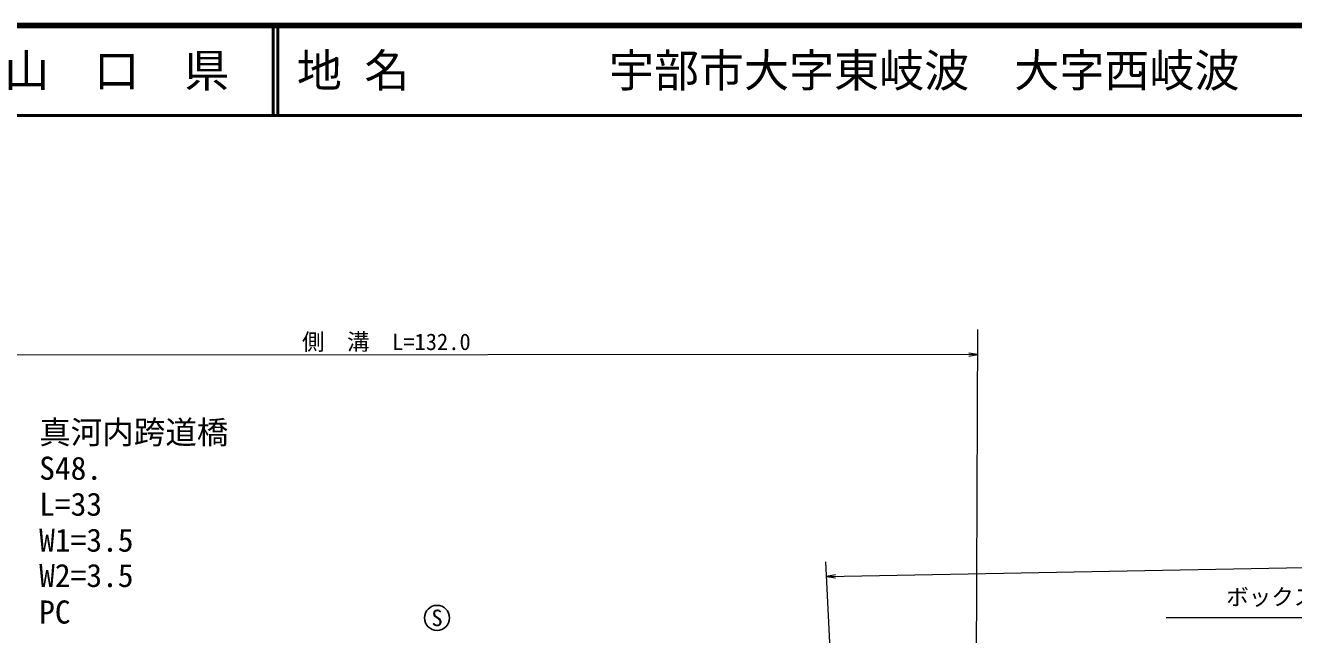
# Model space of a CAD drawing. Units: millimetres, scale not verified. Extents: x 40000 to 680000, y 20000 to 380000.
# Drawn here: x 340239 to 481042, y 312416 to 380000 of the extents above; entities that cross this region are included whole.
import ezdxf
from ezdxf.enums import TextEntityAlignment as Align

# ---------------------------------------------------------------- set-up
doc = ezdxf.new("R2010")
doc.units = ezdxf.units.MM
doc.header["$LTSCALE"] = 1000
for name, color, linetype, lineweight in [('M-STR-HTXT', 7, 'Continuous', 13), ('M-STR-STRC', 7, 'Continuous', 25), ('M-TTL', 2, 'Continuous', 140), ('M-TTL-LINE', 7, 'Continuous', 50)]:
    doc.layers.add(name, color=color, linetype=linetype, lineweight=lineweight)
doc.layers.add('M-TTL-TXT', color=7, linetype='Continuous')
doc.styles.add('ＭＳ ゴシック', font='')
doc.styles.get('ＭＳ ゴシック').set_extended_font_data('MS Gothic')

# ---------------------------------------------------------------- blocks, each defined once
blk = doc.blocks.new('open_arrow')
at = {"color": 0, "linetype": 'Continuous', "lineweight": -2}
blk.add_lwpolyline([(7.5, 1.25), (0, 0), (7.5, -1.25)], dxfattribs=at)

msp = doc.modelspace()

# ---------------------------------------------------------------- linework, layer by layer
at = {"layer": 'M-STR-HTXT'}
for p, q in [((445764, 289818), (445995, 346247)), ((445978, 343473), (314653, 343393)), ((429184, 318870), (570865, 321508)), ((430801, 286610), (429102, 320498)), ((507525, 314290), (466901, 314290))]:
    msp.add_line(p, q, dxfattribs=at)
at = {"layer": 'M-STR-STRC'}
msp.add_circle((385943, 314270), 1393, dxfattribs=at)
at = {"layer": 'M-TTL'}
msp.add_line((680000, 380000), (40000, 380000), dxfattribs=at)
at = {"layer": 'M-TTL-LINE'}
for p, q in [((367750, 380000), (367750, 370000)), ((368250, 380000), (368250, 370000)), ((40000, 370000), (680000, 370000))]:
    msp.add_line(p, q, dxfattribs=at)

# ---------------------------------------------------------------- block references
at = {"layer": 'M-STR-HTXT', "xscale": 133, "yscale": 133}
for p, rotation in [((445978, 343473), 180), ((429184, 318870), 1.1)]:
    msp.add_blockref('open_arrow', p, dxfattribs=dict(at, rotation=rotation))

# ---------------------------------------------------------------- texts
at = {"layer": 'M-STR-HTXT', "style": 'ＭＳ ゴシック'}
msp.add_text('側\u3000溝\u3000L=132.0', height=1833, dxfattribs=at).set_placement((380315, 343433), align=Align.BOTTOM_CENTER)
for s, p in [('真河内跨道橋', (341775, 332810)), ('S48.', (341774, 328822)), ('L=33', (341772, 324834)), ('W1=3.5', (341771, 320846)), ('W2=3.5', (341771, 316927)), ('PC', (341768, 312870))]:
    msp.add_text(s, height=2566, rotation=359.984, dxfattribs=at).set_placement(p, align=Align.BOTTOM_LEFT)
msp.add_text('ボックスカルバート', height=1833, dxfattribs=at).set_placement((484809, 316593), align=Align.MIDDLE_CENTER)
at = {"layer": 'M-STR-STRC', "style": 'ＭＳ ゴシック'}
msp.add_text('S', height=1833, dxfattribs=at).set_placement((385943, 314270), align=Align.MIDDLE_CENTER)
at = {"layer": 'M-TTL-TXT', "style": 'ＭＳ ゴシック'}
for s, p in [('地 名', (370380, 375000)), ('宇部市大字東岐波\u3000大字西岐波', (405024, 375000))]:
    msp.add_text(s, height=3666, dxfattribs=at).set_placement(p, align=Align.MIDDLE_LEFT)
msp.add_text('山\u3000口\u3000県', height=3666, dxfattribs=at).set_placement((350375, 375000), align=Align.MIDDLE_CENTER)

doc.saveas('drawing.dxf')
